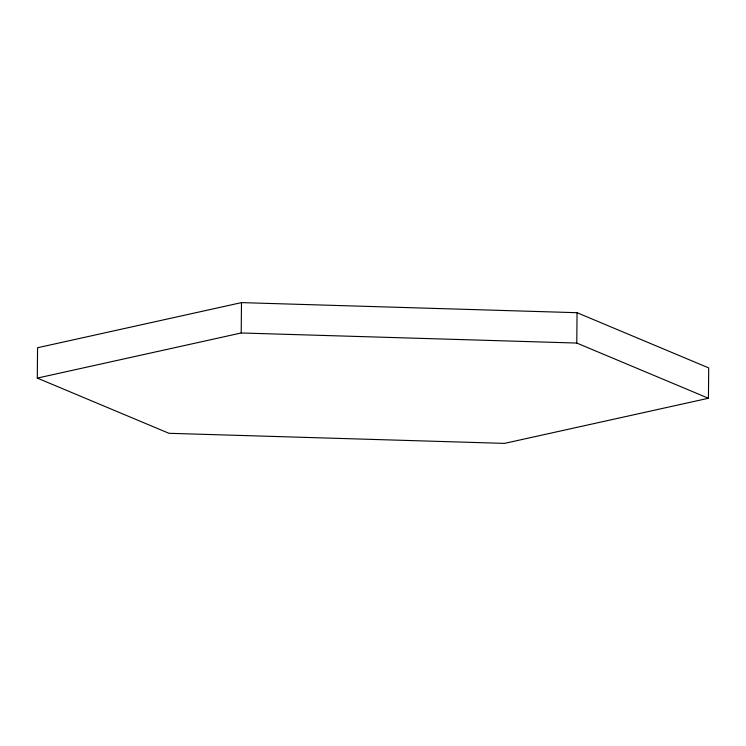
<?xml version="1.0" encoding="UTF-8"?>
<svg xmlns="http://www.w3.org/2000/svg" width="746" height="746" viewBox="0 0 746 746"><rect width="100%" height="100%" fill="white"/><g stroke="black" fill="none" stroke-linecap="round" stroke-linejoin="round"><path stroke-width="1.12" d="M37.3 378.091L37.561 347.739L241.48 302.615L577.05 312.705L708.7 367.909L708.439 398.261L504.52 443.385L168.95 433.295L37.3 378.091L241.21 332.977L576.779 343.057L708.439 398.261M241.21 332.977L241.48 302.615M576.779 343.057L577.05 312.705"/></g></svg>
